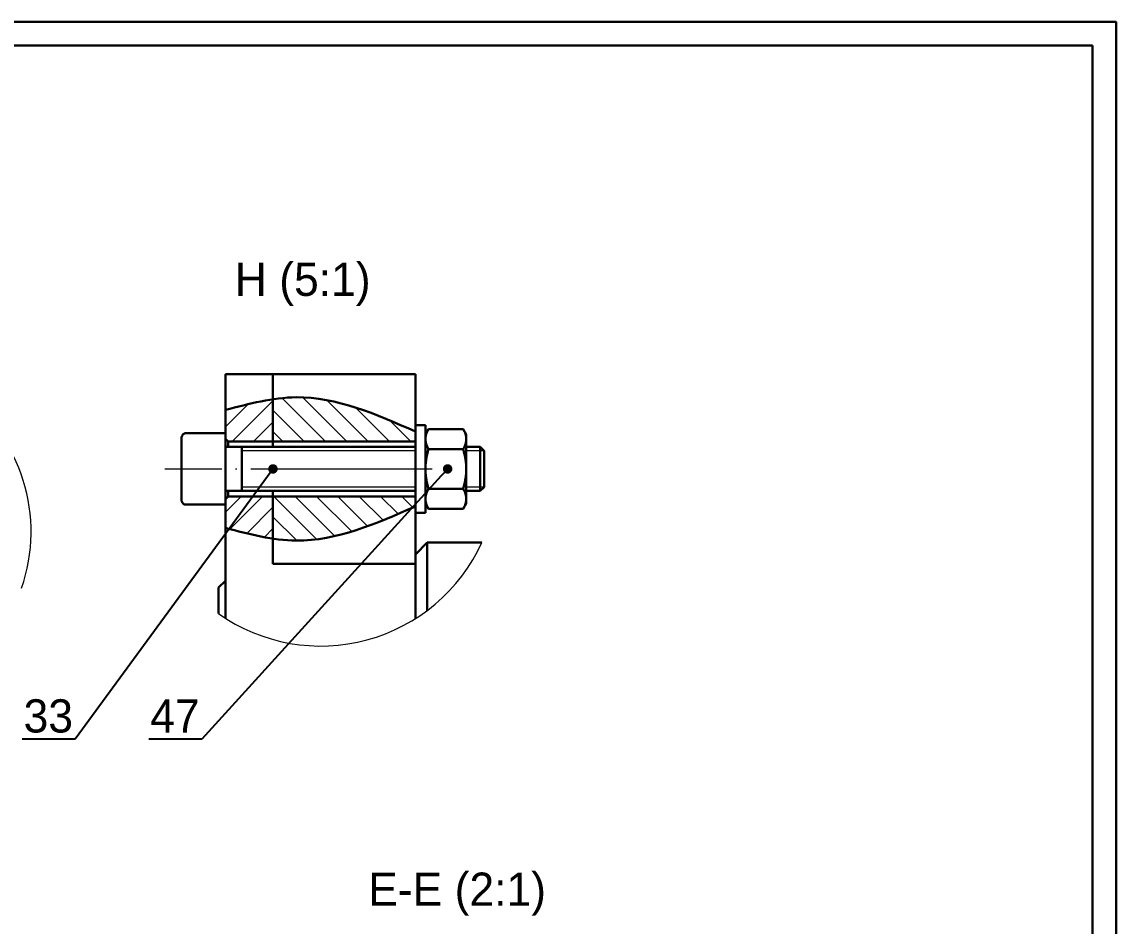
# Model space of a CAD drawing. Header units: millimetres. Extents: x 587 to 10361, y -8386 to 1488.
# Drawn here: x 8609.5 to 8840, y -5916.1 to -5725.6 of the extents above; entities that cross this region are included whole.
import ezdxf
from ezdxf import colors
from ezdxf.entities.mleader import LeaderData, LeaderLine
from ezdxf.math import Vec2, Vec3

# ---------------------------------------------------------------- set-up
doc = ezdxf.new("R2010")
doc.units = ezdxf.units.MM
doc.linetypes.add('ACAD_ISO10W100', pattern=[18, 12, -3, 0, -3])
doc.linetypes.add('CENTER2', pattern=[28.575, 19.05, -3.175, 3.175, -3.175])
for name, color, linetype, lineweight in [('Cienka', 30, 'Continuous', 0), ('Gruba', 7, 'Continuous', 30), ('Kreskowanie', 10, 'Continuous', 0), ('Przekrój', 50, 'Continuous', 15), ('Symetria', 210, 'ACAD_ISO10W100', 0), ('Widoczne (ISO)', 7, 'Continuous', 30), ('Wymiar', 3, 'Continuous', 20)]:
    doc.layers.add(name, color=color, linetype=linetype, lineweight=lineweight)
pattern_1 = [(45, (-29408.183, 16148.09), (-2.24506403, 2.24506403), [])]

# ---------------------------------------------------------------- blocks, each defined once
blk = doc.blocks.new('*U614')
at = {"layer": 'Symetria', "color": 0, "linetype": 'CENTER2', "transparency": 16777216}
blk.add_line((-18.5, 0), (18.5, 0), dxfattribs=at)
blk = doc.blocks.new('*U615')
at = {"layer": 'Symetria', "color": 0, "transparency": 16777216}
blk.add_line((-32.82, 0), (23.44, 0), dxfattribs=at)
blk = doc.blocks.new('_Dot')
at = {"color": 0, "linetype": 'ByBlock', "lineweight": -2}
blk.add_line((-0.5, 0), (-1, 0), dxfattribs=at)
at = {"color": 0, "linetype": 'ByBlock', "const_width": 0.5}
blk.add_lwpolyline([(-0.25, 0, 1), (0.25, 0, 1)], format="xyb", close=True, dxfattribs=at)

msp = doc.modelspace()

# ---------------------------------------------------------------- hatches: boundary and pattern name
at = {"layer": 'Kreskowanie'}
h = msp.add_hatch(dxfattribs=at)
h.set_pattern_fill('ANSI31', color=256)
h.set_pattern_definition(pattern_1)
edge = h.paths.add_edge_path()
edge.add_spline(control_points=[(8662.37, -5805.082), (8659.049, -5805.579), (8655.709, -5806.454), (8652.37, -5807.328)], knot_values=[0, 0, 0, 0, 2.0268012, 2.0268012, 2.0268012, 2.0268012], degree=3, periodic=0)
edge.add_line((8652.37, -5807.328), (8652.371, -5813.401))
edge.add_line((8652.371, -5813.401), (8652.95, -5813.979))
edge.add_line((8652.95, -5813.979), (8662.37, -5813.983))
edge.add_line((8662.37, -5813.983), (8662.37, -5805.082))
h = msp.add_hatch(dxfattribs=at)
h.set_pattern_fill('ANSI31', color=256, angle=90)
h.set_pattern_definition([(135, (-29408.183, 16148.09), (-2.24506403, -2.24506403), [])])
edge = h.paths.add_edge_path()
edge.add_spline(control_points=[(8692.37, -5811.877), (8684.068, -5808.228), (8674.175, -5803.88), (8664.009, -5804.836), (8662.37, -5805.082)], knot_values=[2.0268012, 2.0268012, 2.0268012, 2.0268012, 7.2494663, 8.2502768, 8.2502768, 8.2502768, 8.2502768], degree=3, periodic=0)
edge.add_line((8662.37, -5805.082), (8662.37, -5813.983))
edge.add_line((8662.37, -5813.983), (8692.369, -5813.993))
edge.add_line((8692.369, -5813.993), (8692.37, -5811.877))
edge = h.paths.add_edge_path()
edge.add_line((8692.37, -5827.65), (8692.369, -5825.534))
edge.add_line((8692.369, -5825.534), (8662.37, -5825.545))
edge.add_line((8662.37, -5825.545), (8662.37, -5834.445))
edge.add_spline(control_points=[(8662.37, -5834.445), (8664.009, -5834.691), (8674.175, -5835.648), (8684.068, -5831.299), (8692.37, -5827.65)], knot_values=[2.0268012, 2.0268012, 2.0268012, 2.0268012, 3.0276117, 8.2502768, 8.2502768, 8.2502768, 8.2502768], degree=3, periodic=0)
h = msp.add_hatch(dxfattribs=at)
h.set_pattern_fill('ANSI31', color=256)
h.set_pattern_definition(pattern_1)
edge = h.paths.add_edge_path()
edge.add_spline(control_points=[(8652.37, -5832.199), (8655.709, -5833.074), (8659.049, -5833.948), (8662.37, -5834.445)], knot_values=[0, 0, 0, 0, 2.0268012, 2.0268012, 2.0268012, 2.0268012], degree=3, periodic=0)
edge.add_line((8662.37, -5834.445), (8662.37, -5825.545))
edge.add_line((8662.37, -5825.545), (8652.95, -5825.548))
edge.add_line((8652.95, -5825.548), (8652.371, -5826.126))
edge.add_line((8652.371, -5826.126), (8652.37, -5832.199))

# ---------------------------------------------------------------- linework, layer by layer
at = {"layer": 'Cienka'}
for p, q in [((8692.37, -5815.947), (8655.841, -5815.947)), ((8706.842, -5815.947), (8703.082, -5815.947)), ((8692.37, -5823.58), (8655.841, -5823.58)), ((8706.842, -5823.58), (8703.082, -5823.58))]:
    msp.add_line(p, q, dxfattribs=at)
at = {"layer": 'Gruba'}
for p, q in [((7655.966, -5730.562), (8834.966, -5730.562)), ((8834.966, -5730.562), (8834.966, -6561.562)), ((8662.37, -5799.764), (8652.37, -5799.764)), ((8652.37, -5799.764), (8652.37, -5851.23)), ((8662.37, -5799.764), (8692.37, -5799.764)), ((8662.37, -5815.136), (8662.37, -5799.764)), ((8692.37, -5851.307), (8692.37, -5799.764)), ((8692.373, -5810.509), (8694.488, -5810.509)), ((8692.373, -5810.509), (8692.373, -5829.019)), ((8694.488, -5829.019), (8694.488, -5810.509)), ((8644.043, -5812.244), (8652.372, -5812.244)), ((8652.488, -5815.136), (8652.37, -5815.136)), ((8652.95, -5813.979), (8652.371, -5813.401)), ((8652.488, -5815.136), (8692.37, -5815.136)), ((8692.369, -5813.993), (8652.95, -5813.979)), ((8655.841, -5824.391), (8655.841, -5815.136)), ((8703.082, -5815.136), (8706.03, -5815.136)), ((8706.03, -5815.136), (8706.03, -5824.391)), ((8706.842, -5815.947), (8706.03, -5815.136)), ((8706.842, -5823.58), (8706.842, -5815.947)), ((8706.842, -5823.58), (8706.03, -5824.391)), ((8652.488, -5824.391), (8652.37, -5824.391)), ((8652.95, -5825.548), (8652.371, -5826.126)), ((8652.488, -5824.391), (8692.375, -5824.391)), ((8692.369, -5825.534), (8652.95, -5825.548)), ((8662.37, -5839.764), (8662.37, -5824.391)), ((8703.082, -5824.391), (8706.03, -5824.391)), ((8644.043, -5827.283), (8652.372, -5827.283)), ((8692.373, -5829.019), (8694.488, -5829.019)), ((8662.37, -5839.764), (8692.37, -5839.764)), ((8650.914, -5844.764), (8652.37, -5843.308)), ((8650.914, -5844.764), (8652.37, -5843.308)), ((8650.914, -5844.764), (8650.914, -5850.254)), ((8650.914, -5850.254), (8650.914, -5844.764))]:
    msp.add_line(p, q, dxfattribs=at)
msp.add_lwpolyline([(7650.966, -6566.562), (8839.966, -6566.562), (8839.966, -5725.562), (7650.966, -5725.562)], close=True, dxfattribs=at)
for centre, major_axis, start_param, end_param in [((8692.373, -5819.764), (0, 9.255), 0, 0.9752127), ((8692.373, -5819.764), (0, -9.255), 4.1168068, 6.2831876), ((8652.95, -5820.342), (0, -5.206), 5.6035116, 6.2831858), ((8652.95, -5820.342), (0, -5.206), 0.0000357, 0.6796737)]:
    msp.add_ellipse(centre, major_axis=major_axis, ratio=0.0003213, start_param=start_param, end_param=end_param, dxfattribs=at)
at = {"layer": 'Gruba', "extrusion": (0, 0, -1)}
for start_param, end_param in [(5.6035116, 6.2831858), (0.0000357, 0.6796737)]:
    msp.add_ellipse((8652.95, -5819.185), major_axis=(0, 5.206), ratio=0.0003213, start_param=start_param, end_param=end_param, dxfattribs=at)
at = {"layer": 'Gruba'}
for points in [[(8652.37, -5807.328), (8667.272, -5804.666), (8692.37, -5811.877)], [(8652.37, -5832.199), (8667.272, -5834.861), (8692.37, -5827.65)]]:
    msp.add_spline(points, degree=3, dxfattribs=at)
msp.add_open_spline([(8644.043, -5827.283), (8643.943, -5827.283), (8643.841, -5827.267), (8643.653, -5827.203), (8643.564, -5827.156), (8643.407, -5827.038), (8643.337, -5826.965), (8643.226, -5826.804), (8643.182, -5826.713), (8643.141, -5826.572), (8643.131, -5826.524), (8643.123, -5826.459), (8643.121, -5826.441), (8643.119, -5826.42), (8643.119, -5826.416), (8643.119, -5826.408), (8643.118, -5826.405), (8643.118, -5826.396), (8643.118, -5826.392), (8643.118, -5826.386), (8643.117, -5826.383), (8643.117, -5826.377), (8643.117, -5826.375), (8643.117, -5826.369), (8643.117, -5826.366), (8643.117, -5826.357), (8643.117, -5826.352), (8643.117, -5826.323), (8643.117, -5826.288), (8643.117, -5826.09), (8643.116, -5825.81), (8643.116, -5825.058), (8643.116, -5824.595), (8643.115, -5823.533), (8643.115, -5822.92), (8643.115, -5821.624), (8643.115, -5820.925), (8643.115, -5819.528), (8643.115, -5818.812), (8643.115, -5817.455), (8643.115, -5816.796), (8643.115, -5815.616), (8643.116, -5815.081), (8643.116, -5814.199), (8643.116, -5813.841), (8643.117, -5813.346), (8643.117, -5813.215), (8643.117, -5813.164), (8643.117, -5813.162), (8643.117, -5813.149), (8643.117, -5813.147), (8643.118, -5813.139), (8643.118, -5813.134), (8643.118, -5813.121), (8643.119, -5813.114), (8643.12, -5813.099), (8643.12, -5813.092), (8643.122, -5813.073), (8643.124, -5813.06), (8643.129, -5813.02), (8643.134, -5812.992), (8643.155, -5812.898), (8643.178, -5812.833), (8643.248, -5812.685), (8643.305, -5812.603), (8643.439, -5812.461), (8643.519, -5812.4), (8643.692, -5812.307), (8643.788, -5812.274), (8643.937, -5812.249), (8643.99, -5812.244), (8644.043, -5812.244)], degree=3, knots=[0, 0, 0, 0, 0.0259442, 0.0259442, 0.0514189, 0.0514189, 0.0769105, 0.0769105, 0.1024004, 0.1024004, 0.1149687, 0.1149687, 0.1195614, 0.1195614, 0.120864, 0.120864, 0.1220116, 0.1220116, 0.1238407, 0.1238407, 0.1257876, 0.1257876, 0.129053, 0.129053, 0.1367188, 0.1367188, 0.1596873, 0.1596873, 0.2286965, 0.2286965, 0.4258031, 0.4258031, 0.6074736, 0.6074736, 0.7891651, 0.7891651, 0.970814, 0.970814, 1.1524546, 1.1524546, 1.334094, 1.334094, 1.5157382, 1.5157382, 1.6974014, 1.6974014, 1.8791074, 1.8791074, 1.8934876, 1.8934876, 1.8964409, 1.8964409, 1.8990741, 1.8990741, 1.9012725, 1.9012725, 1.903195, 1.903195, 1.9065332, 1.9065332, 1.9138629, 1.9138629, 1.9314389, 1.9314389, 1.9565762, 1.9565762, 1.9820684, 1.9820684, 2.0075591, 2.0075591, 2.0212732, 2.0212732, 2.0212732, 2.0212732], dxfattribs=at)
at = {"layer": 'Przekrój'}
for centre, radius, start, end in [((8575.07, -5833.023), 36.345, 340.92253, 199.07747), ((8672.43, -5819.764), 37.317, 234.79061, 335.45807)]:
    msp.add_arc(centre, radius, start, end, dxfattribs=at)
at = {"layer": 'Widoczne (ISO)'}
for p, q in [((8692.373, -5824.956), (8692.373, -5810.509)), ((8694.488, -5812.492), (8695.138, -5811.367)), ((8694.488, -5813.466), (8694.488, -5812.492)), ((8702.432, -5811.367), (8695.138, -5811.367)), ((8703.082, -5812.492), (8702.432, -5811.367)), ((8703.082, -5812.492), (8703.082, -5813.466)), ((8703.082, -5813.466), (8703.082, -5819.764)), ((8702.432, -5815.565), (8695.138, -5815.565)), ((8703.082, -5819.764), (8703.082, -5826.061)), ((8702.432, -5823.962), (8695.138, -5823.962)), ((8692.373, -5829.019), (8692.373, -5824.956)), ((8694.488, -5827.035), (8694.488, -5826.061)), ((8703.082, -5826.061), (8703.082, -5827.035)), ((8694.488, -5827.035), (8695.138, -5828.16)), ((8702.432, -5828.16), (8695.138, -5828.16)), ((8703.082, -5827.035), (8702.432, -5828.16)), ((8692.37, -5837.764), (8694.87, -5835.264)), ((8694.87, -5835.264), (8694.87, -5849.58)), ((8706.376, -5835.264), (8694.87, -5835.264))]:
    msp.add_line(p, q, dxfattribs=at)
for points in [[(8694.488, -5813.466), (8694.488, -5812.492), (8695.138, -5811.367)], [(8702.432, -5811.367), (8703.082, -5812.492), (8703.082, -5813.466)], [(8695.138, -5815.565), (8694.488, -5814.44), (8694.488, -5813.466)], [(8703.082, -5813.466), (8703.082, -5814.44), (8702.432, -5815.565)], [(8694.488, -5819.764), (8694.488, -5817.815), (8695.138, -5815.565)], [(8702.432, -5815.565), (8703.082, -5817.815), (8703.082, -5819.764)], [(8695.138, -5823.962), (8694.488, -5821.712), (8694.488, -5819.764)], [(8703.082, -5819.764), (8703.082, -5821.712), (8702.432, -5823.962)], [(8694.488, -5826.061), (8694.488, -5825.087), (8695.138, -5823.962)], [(8702.432, -5823.962), (8703.082, -5825.087), (8703.082, -5826.061)], [(8695.138, -5828.16), (8694.488, -5827.035), (8694.488, -5826.061)], [(8703.082, -5826.061), (8703.082, -5827.035), (8702.432, -5828.16)]]:
    msp.add_rational_spline(points, [1, 1.0379548493, 1], degree=2, dxfattribs=at)

# ---------------------------------------------------------------- block references
at = {"layer": 'Symetria'}
msp.add_blockref('*U615', (8672.43, -5819.764), dxfattribs=at)
at = {"layer": 'Symetria', "linetype": 'CENTER2'}
msp.add_blockref('*U614', (8677.37, -5819.764), dxfattribs=at)

# ---------------------------------------------------------------- texts
at = {"layer": 'Wymiar', "char_height": 7, "attachment_point": 1}
for s, insert in [('H (5:1)', (8654.33, -5776.298)), ('E-E (2:1)', (8682.43, -5904.813))]:
    msp.add_mtext_dynamic_manual_height_columns(s, width=67.89167, gutter_width=12.5, heights=[0], dxfattribs=dict(at, insert=insert))

# ---------------------------------------------------------------- leaders
at = {"layer": 'Wymiar'}
ml = msp.add_multileader_mtext('Standard', dxfattribs=at)
ml.set_content('33', color=256)
ml.set_leader_properties()
ml.set_arrow_properties(name='DOT')
ml.build(insert=Vec2(0, 0))
ml.multileader.update_dxf_attribs({"text_right_attachment_type": 6, "dogleg_length": 0.36, "arrow_head_size": 2})
ctx = ml.context
ctx.base_point, ctx.char_height, ctx.arrow_head_size, ctx.landing_gap_size, ctx.plane_origin = Vec3(8608.492, -5871.8), 7, 2, 0.09, Vec3(8670.533, -5906.891)
ctx.right_attachment, ctx.text_align_type = 6, 2
notes = []
notes.append((ctx, [(0, (1, 1, 0), (8620.699, -5876.7), (-1, 0), 0.36, [(0, [(8662.37, -5819.764)], 0, [])])]))
ctx.mtext.insert, ctx.mtext.alignment, ctx.mtext.flow_direction = Vec3(8620.249, -5868.3), 3, 5
ml = msp.add_multileader_mtext('Standard', dxfattribs=at)
ml.set_content('47', color=256)
ml.set_leader_properties()
ml.set_arrow_properties(name='DOT')
ml.build(insert=Vec2(0, 0))
ml.multileader.update_dxf_attribs({"text_right_attachment_type": 6, "dogleg_length": 0.36, "arrow_head_size": 2})
ctx = ml.context
ctx.base_point, ctx.char_height, ctx.arrow_head_size, ctx.landing_gap_size, ctx.plane_origin = Vec3(8635.167, -5871.8), 7, 2, 0.09, Vec3(8692.944, -5947.816)
ctx.right_attachment, ctx.text_align_type = 6, 2
notes.append((ctx, [(0, (1, 1, 0), (8647.374, -5876.7), (-1, 0), 0.36, [(0, [(8699.156, -5819.764)], 0, [])])]))
ctx.mtext.insert, ctx.mtext.alignment, ctx.mtext.flow_direction = Vec3(8646.924, -5868.3), 3, 5
for ctx, leaders in notes:
    for number, flags, end, landing, length, lines in leaders:
        leader = LeaderData()
        leader.index, (leader.has_last_leader_line, leader.has_dogleg_vector, leader.attachment_direction) = number, flags
        leader.last_leader_point, leader.dogleg_vector, leader.dogleg_length = Vec3(end), Vec3(landing), length
        for number, points, colour, breaks in lines:
            line = LeaderLine()
            line.index, line.vertices, line.color, line.breaks = number, Vec3.list(points), colors.encode_raw_color(colour), breaks
            leader.lines.append(line)
        ctx.leaders.append(leader)

doc.saveas('drawing.dxf')
